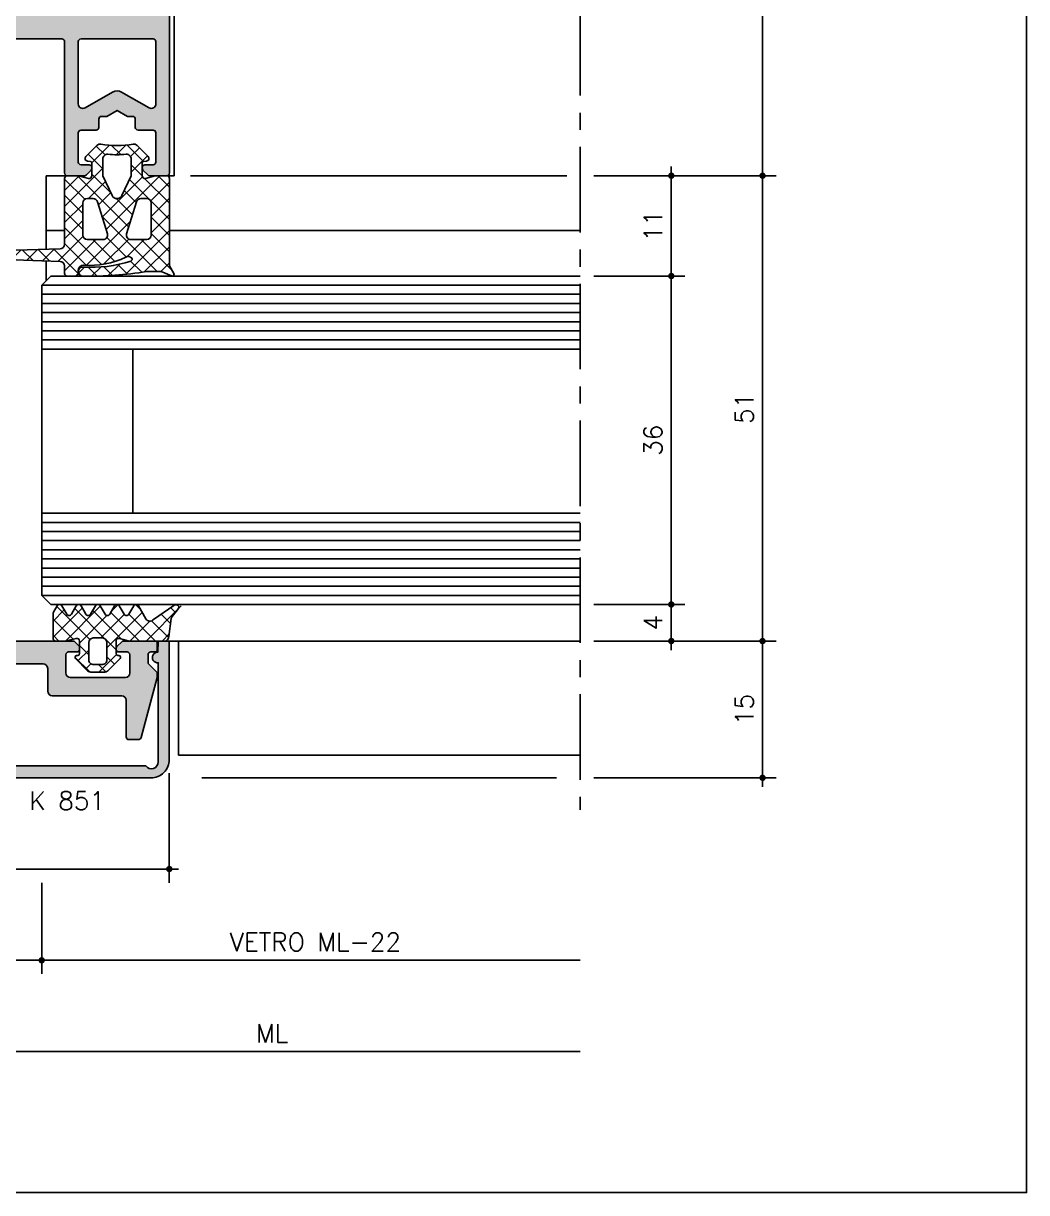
# Model space of a CAD drawing. Extents: x 0 to 4131, y -1600 to 527.
# Drawn here: x 560.1 to 670, y 0 to 128.2 of the extents above; entities that cross this region are included whole.
import ezdxf

# ---------------------------------------------------------------- set-up
doc = ezdxf.new("R2010")
doc.units = 0
doc.header["$LTSCALE"] = 7.5
doc.header["$MEASUREMENT"] = 0
doc.linetypes.add('CENTER', pattern=[2, 1.25, -0.25, 0.25, -0.25])
doc.layers.get('0').update_dxf_attribs({"linetype": 'CONTINUOUS'})
doc.layers.get('DEFPOINTS').update_dxf_attribs({"linetype": 'CONTINUOUS'})
for name, color, linetype in [('ASSI', 1, 'CENTER'), ('FILL', 8, 'CONTINUOUS'), ('FINE', 7, 'CONTINUOUS'), ('GOMMA', 3, 'CONTINUOUS'), ('GROSSA', 4, 'CONTINUOUS'), ('MARCHIO', 7, 'CONTINUOUS'), ('QUOTE', 254, 'CONTINUOUS'), ('TRATTEGGI', 140, 'CONTINUOUS'), ('VETRO', 6, 'CONTINUOUS')]:
    doc.layers.add(name, color=color, linetype=linetype)
doc.styles.get("Standard").update_dxf_attribs({"font": 'romans.shx'})
doc.dimstyles.new('FRECCIA_1-1', dxfattribs={"dimtxt": 2, "dimasz": 2.5, "dimexe": 1.5, "dimexo": 1.5, "dimgap": 1, "dimtad": 3, "dimdsep": 46, "dimtxsty": 'Standard', "dimcen": 0, "dimclrt": 2, "dimaunit": 1, "dimadec": 0, "dimazin": 0, "dimtfac": 0.7, "dimtmove": 0, "dimatfit": 3, "dimfxl": 1, "dimtolj": 2, "dimarcsym": 0})
doc.dimstyles.new('SCALA_1-1$0', dxfattribs={"dimtxt": 2, "dimasz": 1, "dimexe": 1.5, "dimexo": 1.5, "dimgap": 1, "dimtad": 3, "dimdsep": 46, "dimtxsty": 'Standard', "dimblk1": 'PUNTO', "dimblk2": 'PUNTO', "dimsah": 1, "dimcen": 0.09, "dimclrt": 2, "dimadec": 0, "dimazin": 0, "dimtfac": 0.7, "dimtmove": 0, "dimatfit": 3, "dimldrblk": 'PUNTO', "dimfxl": 1, "dimtolj": 2, "dimarcsym": 0})
pattern_1 = [(45, (460, 0), (-0.8838835, 0.8838835), []), (135, (460, 0), (-0.8838835, -0.8838835), [])]

# ---------------------------------------------------------------- blocks, each defined once
blk = doc.blocks.new('PUNTO')
blk.add_line((-1, 0), (1, 0))
at = {"const_width": 0.35}
blk.add_lwpolyline([(-0.175, 0, 1), (0.175, 0, 1)], format="xyb", close=True, dxfattribs=at)
blk = doc.blocks.new('*D55')
at = {"layer": 'DEFPOINTS', "color": 0, "transparency": 16777216}
for p in [(621.06, 100.47), (621.06, 64.47), (631.06, 64.47)]:
    blk.add_point(p, dxfattribs=at)
at = {"layer": 'QUOTE', "color": 0, "lineweight": -2, "transparency": 16777216}
for p, q in [((622.56, 100.47), (632.56, 100.47)), ((631.06, 99.47), (631.06, 65.47)), ((622.56, 64.47), (632.56, 64.47))]:
    blk.add_line(p, q, dxfattribs=at)
for p, rotation in [((631.06, 100.47), 90), ((631.06, 64.47), 270)]:
    blk.add_blockref('PUNTO', p, dxfattribs=dict(at, rotation=rotation))
at = {"layer": 'QUOTE', "color": 2, "transparency": 16777216, "insert": (629.06, 82.47), "char_height": 2, "attachment_point": 5, "rotation": 90}
blk.add_mtext('\\A2;36', dxfattribs=at)
blk = doc.blocks.new('*D56')
at = {"layer": 'DEFPOINTS', "color": 0, "transparency": 16777216}
for p in [(621.06, 60.46), (621.06, 45.47), (641.06, 45.47)]:
    blk.add_point(p, dxfattribs=at)
at = {"layer": 'QUOTE', "color": 0, "lineweight": -2, "transparency": 16777216}
for p, q in [((622.56, 60.46), (642.56, 60.46)), ((641.06, 59.46), (641.06, 46.47)), ((622.56, 45.47), (642.56, 45.47))]:
    blk.add_line(p, q, dxfattribs=at)
for p, rotation in [((641.06, 60.46), 90), ((641.06, 45.47), 270)]:
    blk.add_blockref('PUNTO', p, dxfattribs=dict(at, rotation=rotation))
at = {"layer": 'QUOTE', "color": 2, "transparency": 16777216, "insert": (639.06, 52.96), "char_height": 2, "attachment_point": 5, "rotation": 90}
blk.add_mtext('\\A2;15', dxfattribs=at)
blk = doc.blocks.new('*D57')
at = {"layer": 'DEFPOINTS', "color": 0, "transparency": 16777216}
for p in [(621.06, 64.47), (621.06, 60.46), (631.06, 60.46)]:
    blk.add_point(p, dxfattribs=at)
at = {"layer": 'QUOTE', "color": 0, "lineweight": -2, "transparency": 16777216}
for p, q in [((622.56, 64.47), (632.56, 64.47)), ((631.06, 63.47), (631.06, 61.46)), ((622.56, 60.46), (632.56, 60.46))]:
    blk.add_line(p, q, dxfattribs=at)
for p, rotation in [((631.06, 64.47), 90), ((631.06, 60.46), 270)]:
    blk.add_blockref('PUNTO', p, dxfattribs=dict(at, rotation=rotation))
at = {"layer": 'QUOTE', "color": 2, "transparency": 16777216, "insert": (629.06, 62.47), "char_height": 2, "attachment_point": 5, "rotation": 90}
blk.add_mtext('\\A2;4', dxfattribs=at)
blk = doc.blocks.new('*D58')
at = {"layer": 'DEFPOINTS', "color": 0, "transparency": 16777216}
for p in [(621.06, 111.47), (641.06, 111.47), (621.06, 60.46)]:
    blk.add_point(p, dxfattribs=at)
at = {"layer": 'QUOTE', "color": 0, "lineweight": -2, "transparency": 16777216}
for p, q in [((622.56, 111.47), (642.56, 111.47)), ((641.06, 61.46), (641.06, 110.47)), ((622.56, 60.46), (642.56, 60.46))]:
    blk.add_line(p, q, dxfattribs=at)
for p, rotation in [((641.06, 111.47), 90), ((641.06, 60.46), 270)]:
    blk.add_blockref('PUNTO', p, dxfattribs=dict(at, rotation=rotation))
at = {"layer": 'QUOTE', "color": 2, "transparency": 16777216, "insert": (639.06, 85.97), "char_height": 2, "attachment_point": 5, "rotation": 90}
blk.add_mtext('\\A2;51', dxfattribs=at)
blk = doc.blocks.new('*D59')
at = {"layer": 'DEFPOINTS', "color": 0, "transparency": 16777216}
for p in [(621.06, 111.47), (631.06, 111.47), (621.06, 100.47)]:
    blk.add_point(p, dxfattribs=at)
at = {"layer": 'QUOTE', "color": 0, "lineweight": -2, "transparency": 16777216}
for p, q in [((622.56, 111.47), (632.56, 111.47)), ((631.06, 101.47), (631.06, 110.47)), ((622.56, 100.47), (632.56, 100.47))]:
    blk.add_line(p, q, dxfattribs=at)
for p, rotation in [((631.06, 111.47), 90), ((631.06, 100.47), 270)]:
    blk.add_blockref('PUNTO', p, dxfattribs=dict(at, rotation=rotation))
at = {"layer": 'QUOTE', "color": 2, "transparency": 16777216, "insert": (629.06, 105.97), "char_height": 2, "attachment_point": 5, "rotation": 90}
blk.add_mtext('\\A2;11', dxfattribs=at)
blk = doc.blocks.new('*D60')
at = {"layer": 'DEFPOINTS', "color": 0, "transparency": 16777216}
for p in [(526.02, 47.46), (576.04, 47.47), (526.02, 35.47)]:
    blk.add_point(p, dxfattribs=at)
at = {"layer": 'QUOTE', "color": 0, "lineweight": -2, "transparency": 16777216}
for p, q in [((526.02, 45.96), (526.02, 33.97)), ((576.04, 45.97), (576.04, 33.97)), ((575.04, 35.47), (527.02, 35.47))]:
    blk.add_line(p, q, dxfattribs=at)
at = {"layer": 'QUOTE', "color": 0, "lineweight": -2, "transparency": 16777216, "rotation": 180}
blk.add_blockref('PUNTO', (526.02, 35.47), dxfattribs=at)
at = {"layer": 'QUOTE', "color": 0, "lineweight": -2, "transparency": 16777216}
blk.add_blockref('PUNTO', (576.04, 35.47), dxfattribs=at)
at = {"layer": 'QUOTE', "color": 2, "transparency": 16777216, "insert": (551.03, 37.47), "char_height": 2, "attachment_point": 5}
blk.add_mtext('\\A2;50', dxfattribs=at)
blk = doc.blocks.new('*D61')
at = {"layer": 'DEFPOINTS', "color": 0, "transparency": 16777216}
for p in [(540.06, 35.47), (562.06, 35.47), (540.06, 25.47)]:
    blk.add_point(p, dxfattribs=at)
at = {"layer": 'QUOTE', "color": 0, "lineweight": -2, "transparency": 16777216}
for p, q in [((540.06, 33.97), (540.06, 23.97)), ((562.06, 33.97), (562.06, 23.97)), ((561.06, 25.47), (541.06, 25.47))]:
    blk.add_line(p, q, dxfattribs=at)
at = {"layer": 'QUOTE', "color": 0, "lineweight": -2, "transparency": 16777216, "rotation": 180}
blk.add_blockref('PUNTO', (540.06, 25.47), dxfattribs=at)
at = {"layer": 'QUOTE', "color": 0, "lineweight": -2, "transparency": 16777216}
blk.add_blockref('PUNTO', (562.06, 25.47), dxfattribs=at)
at = {"layer": 'QUOTE', "color": 2, "transparency": 16777216, "insert": (551.06, 27.47), "char_height": 2, "attachment_point": 5}
blk.add_mtext('\\A2;22', dxfattribs=at)
blk = doc.blocks.new('*D62')
at = {"layer": 'DEFPOINTS', "color": 0, "transparency": 16777216}
for p in [(621.06, 47.96), (562.06, 35.47), (621.06, 25.47)]:
    blk.add_point(p, dxfattribs=at)
at = {"layer": 'QUOTE', "color": 0, "lineweight": -2, "transparency": 16777216}
for p, q in [((562.06, 33.97), (562.06, 23.97)), ((563.06, 25.47), (621.06, 25.47))]:
    blk.add_line(p, q, dxfattribs=at)
at = {"layer": 'QUOTE', "color": 0, "lineweight": -2, "transparency": 16777216, "rotation": 180}
blk.add_blockref('PUNTO', (562.06, 25.47), dxfattribs=at)
at = {"layer": 'QUOTE', "color": 2, "transparency": 16777216, "insert": (592.06, 27.47), "char_height": 2, "attachment_point": 5}
blk.add_mtext('\\A2;VETRO ML-22', dxfattribs=at)
blk = doc.blocks.new('_None')
blk = doc.blocks.new('*D64')
at = {"layer": 'DEFPOINTS', "color": 0, "transparency": 16777216}
for p in [(621.06, 47.96), (551.06, 25.47), (551.06, 15.47)]:
    blk.add_point(p, dxfattribs=at)
at = {"layer": 'QUOTE', "color": 0, "lineweight": -2, "transparency": 16777216}
for p, q in [((551.06, 23.97), (551.06, 13.97)), ((621.06, 15.47), (553.56, 15.47))]:
    blk.add_line(p, q, dxfattribs=at)
at = {"layer": 'QUOTE', "color": 0, "transparency": 16777216}
blk.add_solid([(553.56, 15.88), (553.56, 15.05), (551.06, 15.47)], dxfattribs=at)
at = {"layer": 'QUOTE', "color": 2, "transparency": 16777216, "insert": (587.31, 17.47), "char_height": 2, "attachment_point": 5}
blk.add_mtext('\\A2;ML', dxfattribs=at)
blk = doc.blocks.new('*D66')
at = {"layer": 'DEFPOINTS', "color": 0, "transparency": 16777216}
for p in [(621.06, 216.47), (622.56, 111.47), (641.06, 111.47)]:
    blk.add_point(p, dxfattribs=at)
at = {"layer": 'QUOTE', "color": 0, "lineweight": -2, "transparency": 16777216}
for p, q in [((622.56, 216.47), (642.56, 216.47)), ((641.06, 215.47), (641.06, 112.47)), ((624.06, 111.47), (642.56, 111.47))]:
    blk.add_line(p, q, dxfattribs=at)
for p, rotation in [((641.06, 216.47), 90), ((641.06, 111.47), 270)]:
    blk.add_blockref('PUNTO', p, dxfattribs=dict(at, rotation=rotation))
at = {"layer": 'QUOTE', "color": 2, "transparency": 16777216, "insert": (639.06, 163.97), "char_height": 2, "attachment_point": 5, "rotation": 90}
blk.add_mtext('\\A2;105', dxfattribs=at)

msp = doc.modelspace()

# ---------------------------------------------------------------- hatches: boundary and pattern name
at = {"layer": 'FILL'}
h = msp.add_hatch(color=253, dxfattribs=at)
h.paths.add_polyline_path([(526.0701, 111.7675, 0.41421356), (526.3701, 111.4675), (528.2458, 111.4675, 0.19891237), (528.458, 111.5554), (528.9822, 112.0796, 0.19891237), (529.0701, 112.2918), (529.0701, 112.3675, 0.41421356), (528.7701, 112.6675), (527.8701, 112.6675, -0.41421356), (527.5701, 112.9675), (527.5701, 116.1675, -0.41421356), (527.8701, 116.4675), (529.5201, 116.4675, 0.41421356), (529.8201, 116.7675), (529.8201, 117.6675, -0.41421356), (530.1201, 117.9675), (530.6861, 117.9675), (531.8201, 118.6222), (532.9541, 117.9675), (533.5201, 117.9675, -0.41421356), (533.8201, 117.6675), (533.8201, 116.7675, 0.41421356), (534.1201, 116.4675), (535.7701, 116.4675, -0.41421356), (536.0701, 116.1675), (536.0701, 112.9675, -0.41421356), (535.7701, 112.6675), (534.8701, 112.6675, 0.41421356), (534.5701, 112.3675), (534.5701, 112.2918, 0.19891237), (534.658, 112.0796), (535.1822, 111.5554, 0.19891237), (535.3944, 111.4675), (537.2701, 111.4675, 0.41421356), (537.5701, 111.7675), (537.5701, 126.1675, -0.41421356), (537.8701, 126.4675), (545.2701, 126.4675, -0.41421356), (545.5701, 126.1675), (545.5701, 111.7675, 0.41421356), (545.8701, 111.4675), (546.4701, 111.4675, -0.41421356), (546.7701, 111.1675), (546.7701, 110.5192, -0.33945426), (546.5477, 110.2295), (545.7924, 110.0271, 0.33945426), (545.5701, 109.7373), (545.5701, 91.7675, 0.41421356), (545.8701, 91.4675), (547.0458, 91.4675, 0.19891237), (547.258, 91.5554), (547.7822, 92.0796, 0.19891237), (547.8701, 92.2918), (547.8701, 92.3675, 0.41421356), (547.5701, 92.6675), (547.0701, 92.6675, -0.41421356), (546.7701, 92.9675), (546.7701, 93.9364, -0.26794919), (546.9201, 94.1962), (549.0144, 95.409, 0.26723992), (549.1637, 95.6684), (549.1637, 96.5625), (548.8637, 96.8625), (549.1637, 97.1625), (549.1637, 98.1525), (548.8637, 98.4525), (549.1637, 98.7525), (549.1637, 99.7425), (548.8637, 100.0425), (549.1637, 100.3425), (549.1637, 101.3325), (548.8637, 101.6325), (549.1637, 101.9325), (549.1637, 102.9225), (548.8637, 103.2225), (549.1637, 103.5225), (549.1637, 104.5125), (548.8637, 104.8125), (549.1637, 105.1125), (549.1637, 106.1025), (548.8637, 106.4025), (549.1637, 106.7025), (549.1637, 107.5675, -0.41421356), (551.0637, 109.4675), (551.0637, 112.9675), (547.5701, 112.9675, -0.41421356), (547.0701, 113.4675), (547.0701, 126.1675, -0.41421356), (547.3701, 126.4675), (551.0637, 126.4675), (551.0637, 129.8675), (528.9701, 129.8675, -0.41421356), (528.6701, 130.1675), (528.6701, 167.481), (526.0701, 168.9821)])
h.paths.add_polyline_path([(527.8701, 126.4675), (535.7701, 126.4675, -0.41421356), (536.0701, 126.1675), (536.0701, 119.3439, -0.57735027), (535.3201, 118.9109), (532.3201, 120.6429, 0.26794919), (531.3201, 120.6429), (528.3201, 118.9109, -0.57735027), (527.5701, 119.3439), (527.5701, 126.1675, -0.41421356)], flags=16)
h.paths.add_polyline_path([(551.0637, 129.8675), (551.0637, 126.4675), (554.7701, 126.4675, -0.41421356), (555.0701, 126.1675), (555.0701, 113.4675, -0.41421356), (554.5701, 112.9675), (551.0637, 112.9675), (551.0637, 109.4675, -0.42485502), (552.9624, 107.4987), (553.2637, 107.1975), (552.9637, 106.8975), (552.9637, 105.9075), (553.2637, 105.6075), (552.9637, 105.3075), (552.9637, 104.3175), (553.2637, 104.0175), (552.9637, 103.7175), (552.9637, 102.7275), (553.2637, 102.4275), (552.9637, 102.1275), (552.9637, 101.1375), (553.2637, 100.8375), (552.9637, 100.5375), (552.9637, 99.5475), (553.2637, 99.2475), (552.9637, 98.9475), (552.9637, 97.9575), (553.2637, 97.6575), (552.9637, 97.3575), (552.9637, 96.3633), (553.2637, 96.0633), (552.9637, 95.7633), (552.9637, 95.6684, 0.26794919), (553.1137, 95.4086), (555.2194, 94.1966, -0.26865951), (555.3701, 93.9364), (555.3701, 92.9675, -0.41421356), (555.0701, 92.6675), (554.5701, 92.6675, 0.41421356), (554.2701, 92.3675), (554.2701, 92.2918, 0.19891237), (554.358, 92.0796), (554.8822, 91.5554, 0.19891237), (555.0944, 91.4675), (556.2701, 91.4675, 0.41421356), (556.5701, 91.7675), (556.5701, 109.7373, 0.33945426), (556.3477, 110.0271), (555.5924, 110.2295, -0.33945426), (555.3701, 110.5192), (555.3701, 110.6675), (555.3701, 111.1675, -0.41421356), (555.6701, 111.4675), (556.2701, 111.4675, 0.41421356), (556.5701, 111.7675), (556.5701, 126.1675, -0.41421356), (556.8701, 126.4675), (564.2701, 126.4675, -0.41421356), (564.5701, 126.1675), (564.5701, 111.7675, 0.41421356), (564.8701, 111.4675), (566.7458, 111.4675, 0.19891237), (566.958, 111.5554), (567.4822, 112.0796, 0.19891237), (567.5701, 112.2918), (567.5701, 112.3675, 0.41421356), (567.2701, 112.6675), (566.3701, 112.6675, -0.41421356), (566.0701, 112.9675), (566.0701, 116.1675, -0.41421356), (566.3701, 116.4675), (568.0201, 116.4675, 0.41421356), (568.3201, 116.7675), (568.3201, 117.6675, -0.41421356), (568.6201, 117.9675), (569.1861, 117.9675), (570.3201, 118.6222), (571.4541, 117.9675), (572.0201, 117.9675, -0.41421356), (572.3201, 117.6675), (572.3201, 116.7675, 0.41421356), (572.6201, 116.4675), (574.2701, 116.4675, -0.41421356), (574.5701, 116.1675), (574.5701, 112.9675, -0.41421356), (574.2701, 112.6675), (573.3701, 112.6675, 0.41421356), (573.0701, 112.3675), (573.0701, 112.2918, 0.19891237), (573.158, 112.0796), (573.6822, 111.5554, 0.19891237), (573.8944, 111.4675), (575.7701, 111.4675, 0.41421356), (576.0701, 111.7675), (576.0701, 167.481), (573.4701, 168.9821), (573.4701, 130.1675, -0.41421356), (573.1701, 129.8675)])
h.paths.add_polyline_path([(566.3701, 126.4675), (574.2701, 126.4675, -0.41421356), (574.5701, 126.1675), (574.5701, 119.3439, -0.57735027), (573.8201, 118.9109), (570.8201, 120.6429, 0.26794919), (569.8201, 120.6429), (566.8201, 118.9109, -0.57735027), (566.0701, 119.3439), (566.0701, 126.1675, -0.41421356)], flags=16)
h.paths.add_polyline_path([(573.4701, 171.1821), (576.0701, 169.681), (576.0701, 215.4675, 0.41421356), (575.0701, 216.4675), (551.0637, 216.4675), (551.0637, 210.4675), (573.1701, 210.4675, -0.41421356), (573.4701, 210.1675)])
h.paths.add_polyline_path([(526.0701, 171.1821), (528.6701, 169.681), (528.6701, 210.1675, -0.41421356), (528.9701, 210.4675), (551.0637, 210.4675), (551.0637, 216.4675), (527.0701, 216.4675, 0.41421356), (526.0701, 215.4675)])
h = msp.add_hatch(dxfattribs=at)
h.set_pattern_fill('ANSI37', color=137, scale=10, style=0)
h.set_pattern_definition(pattern_1)
h.paths.add_polyline_path([(566.663, 101.6675, 0.41421356), (566.063, 101.0675), (566.063, 100.7675, -0.41421356), (565.763, 100.4675), (564.863, 100.4675, -0.41421356), (564.563, 100.7675), (564.563, 101.5826, 0.4052433), (564.0784, 102.0824), (558.0477, 102.2677, -0.96973923), (558.0477, 103.2673), (564.0784, 103.4526, 0.4052433), (564.563, 103.9524), (564.563, 111.1675, -0.41421356), (564.863, 111.4675), (566.1039, 111.4675), (567.1854, 111.1777, 0.49314543), (567.563, 111.4675), (567.563, 112.8451, 0.38887873), (567.3805, 113.0443), (567.0857, 113.0701, -0.63707026), (566.8997, 113.5811), (568.108, 114.7894, -0.24541991), (568.5497, 114.928, 0.08886044), (572.0763, 114.928, -0.24541991), (572.518, 114.7894), (573.7263, 113.5811, -0.63707026), (573.5403, 113.0701), (573.2456, 113.0443, 0.38887873), (573.063, 112.8451), (573.063, 111.4675, 0.49314543), (573.4407, 111.1777), (574.484, 111.4573, -0.06554346), (574.5616, 111.4675), (575.763, 111.4675, -0.41421356), (576.063, 111.1675), (576.063, 101.605), (576.5372, 100.7659, -0.71951495), (576.2834, 100.484), (575.1702, 100.9675), (573.5555, 100.9675, -0.04380891), (566.5972, 100.4627, -1.01146877), (566.5707, 101.4622, 0.09779405), (571.8373, 102.1106, 0.52267034), (571.9323, 102.425, 0.38653613), (571.2687, 102.5343, -0.12867763)])
h.paths.add_polyline_path([(569.2592, 105.1153), (568.1764, 108.6153, 0.32883045), (567.6988, 108.9675), (567.063, 108.9675, 0.41421356), (566.563, 108.4675), (566.563, 104.9675, 0.41421356), (567.063, 104.4675), (568.7815, 104.4675, 0.5050829)], flags=16)
h.paths.add_polyline_path([(571.8445, 104.4675), (573.563, 104.4675, 0.41421356), (574.063, 104.9675), (574.063, 108.4675, 0.41421356), (573.563, 108.9675), (572.9273, 108.9675, 0.32883045), (572.4496, 108.6153), (571.3669, 105.1153, 0.5050829)], flags=16)
h.paths.add_polyline_path([(570.8568, 109.3097), (571.863, 111.4675), (571.863, 113.3189, 0.44100912), (571.3178, 113.8169, -0.04533687), (569.3083, 113.8169, 0.44100912), (568.763, 113.3189), (568.763, 111.4675), (569.7692, 109.3097, 0.63707026)], flags=16)
h = msp.add_hatch(dxfattribs=at)
h.set_pattern_fill('ANSI37', color=137, scale=10, style=0)
h.set_pattern_definition(pattern_1)
h.paths.add_polyline_path([(564.7865, 60.4729, -0.03997751), (564.6592, 60.4627), (563.6075, 60.4627, -0.41421356), (563.3075, 60.7627), (563.3075, 63.4714, -0.1316525), (563.3477, 63.6214), (563.7468, 64.3127, -0.57735027), (564.2664, 64.3127), (564.797, 63.3936, 0.57735027), (565.3166, 63.3936), (565.8472, 64.3127, -0.57735027), (566.3668, 64.3127), (566.8975, 63.3936, 0.57735027), (567.4171, 63.3936), (567.9477, 64.3127, -0.57735027), (568.4673, 64.3127), (568.9979, 63.3936, 0.57735027), (569.5175, 63.3936), (570.0481, 64.3127, -0.57735027), (570.5678, 64.3127), (571.0984, 63.3936, 0.57735027), (571.618, 63.3936), (572.1486, 64.3127, -0.57735027), (572.6682, 64.3127), (573.4877, 62.8933, 0.52200513), (574.3052, 62.8236), (576.8312, 64.5831, -0.87697646), (577.3329, 64.2635), (576.7974, 63.7057, 0.07546706), (576.2438, 62.9433), (576.0075, 60.9627, -0.41421356), (575.5075, 60.4627), (571.6666, 60.4627), (570.5851, 60.7524, 0.49314543), (570.2075, 60.4627), (570.2075, 59.699, 0.05088627), (570.2013, 59.6384), (570.2013, 59.5627, 0.05088627), (570.2075, 59.5021), (570.2075, 59.0851, 0.38887873), (570.3901, 58.8858), (570.5249, 58.874, -0.63707026), (570.6489, 58.5334), (569.3246, 57.2091, -0.19891237), (568.9711, 57.0627), (567.4439, 57.0627, -0.19891237), (567.0903, 57.2091), (565.7661, 58.5334, -0.63707026), (565.8901, 58.874), (566.0249, 58.8858, 0.38887873), (566.2075, 59.0851), (566.2075, 59.5021, 0.05088627), (566.2137, 59.5627), (566.2137, 59.7384, 0.05088627), (566.2075, 59.799), (566.2075, 60.4627, 0.49314543), (565.8298, 60.7524)])
h.paths.add_polyline_path([(567.2075, 60.2957), (567.2075, 58.3941, 0.44100912), (567.7527, 57.8962), (568.6622, 57.8962, 0.44100912), (569.2075, 58.3941), (569.2075, 60.2957, 0.41421356), (568.7075, 60.7957), (567.7075, 60.7957, 0.41421356)], flags=16)
h = msp.add_hatch(color=253, dxfattribs=at)
h.paths.add_polyline_path([(570.8137, 54.4627, -0.41421356), (571.3137, 53.9627), (571.3137, 49.9627, 0.41421356), (571.6137, 49.6627), (572.6614, 49.6627, 0.33945426), (572.9512, 49.885), (574.7137, 56.4627), (574.7137, 57.0178), (573.7137, 58.0178), (573.7137, 58.9627, -0.41421356), (574.0137, 59.2627), (574.5637, 59.2627, 0.41421356), (574.7137, 59.4127), (574.7137, 60.3127, 0.41421356), (574.5637, 60.4627), (571.0379, 60.4627, 0.19891237), (570.8258, 60.3748), (570.3015, 59.8505, 0.23202478), (570.2161, 59.6005, 0.45178835), (570.5137, 59.2627), (571.4137, 59.2627, -0.41421356), (571.7137, 58.9627), (571.7137, 56.9627, -0.41421356), (571.2137, 56.4627), (565.2137, 56.4627, -0.41421356), (564.7137, 56.9627), (564.7137, 58.9627, -0.41421356), (565.0137, 59.2627), (565.9137, 59.2627, 0.35582724), (566.2075, 59.5021), (566.2075, 59.799, 0.1465428), (566.1258, 59.9505), (565.7015, 60.3748, 0.19891237), (565.4894, 60.4627), (564.6592, 60.4627, -0.00010751), (564.6589, 60.4627), (551.0637, 60.4627), (551.0637, 58.2627), (551.3637, 57.9627), (562.2137, 57.9627, -0.41421356), (562.7137, 57.4627), (562.7137, 54.9627, 0.41421356), (563.2137, 54.4627)])
h.paths.add_polyline_path([(550.7637, 57.9627), (551.0637, 58.2627), (551.0637, 60.4627), (537.4685, 60.4627, -0.00010751), (537.4681, 60.4627), (536.6379, 60.4627, 0.19891237), (536.4258, 60.3748), (536.0015, 59.9505, 0.1465428), (535.9199, 59.799), (535.9199, 59.5021, 0.35582724), (536.2137, 59.2627), (537.1137, 59.2627, -0.41421356), (537.4137, 58.9627), (537.4137, 56.9627, -0.41421356), (536.9137, 56.4627), (530.926, 56.4627, -0.41421356), (530.426, 56.9627), (530.426, 58.9627, -0.41421356), (530.726, 59.2627), (531.626, 59.2627, 0.35582724), (531.9199, 59.5021), (531.9199, 59.699, 0.1465428), (531.8382, 59.8505), (531.3139, 60.3748, 0.19891237), (531.1018, 60.4627), (527.576, 60.4627, 0.41421356), (527.426, 60.3127), (527.426, 59.4127, 0.41421356), (527.576, 59.2627), (528.126, 59.2627, -0.41421356), (528.426, 58.9627), (528.426, 58.0178), (527.426, 57.0178), (527.426, 56.4627), (529.1488, 50.0333, 0.33945426), (529.6318, 49.6627), (530.526, 49.6627, 0.41421356), (530.826, 49.9627), (530.826, 53.9627, -0.41421356), (531.326, 54.4627), (538.9137, 54.4627, 0.41421356), (539.4137, 54.9627), (539.4137, 57.4627, -0.41421356), (539.9137, 57.9627)])
h.paths.add_polyline_path([(528.5785, 46.7656, -0.72075922), (527.2285, 47.2156), (527.2168, 58.0842, 1.07550671), (527.2585, 59.2466), (527.2137, 60.4627), (526.0145, 60.4627), (526.0201, 47.4645, 0.41406438), (528.0201, 45.4656), (551.0637, 45.4656), (551.0637, 46.7656)])
h.paths.add_polyline_path([(574.0367, 45.4656, 0.41428118), (576.0367, 47.466), (576.0342, 60.4627), (574.835, 60.4627), (574.791, 59.2465, 1.07550671), (574.8336, 58.0842), (574.8285, 47.2156, -0.72075922), (573.4785, 46.7656), (551.0637, 46.7656), (551.0637, 45.4656)])

# ---------------------------------------------------------------- linework, layer by layer
at = {"layer": 'ASSI'}
msp.add_line((621.0637, 219.6238), (621.0637, 41.9565), dxfattribs=at)
at = {"layer": 'FINE'}
for p, q in [((562.5637, 103.406), (562.5637, 111.4675)), ((562.5637, 111.4675), (564.863, 111.4675)), ((562.5637, 105.4675), (564.563, 105.4675)), ((576.063, 105.4675), (621.0637, 105.4675)), ((621.0637, 60.4627), (576.0776, 60.4627))]:
    msp.add_line(p, q, dxfattribs=at)
for points in [[(575.7637, 111.4675), (576.5643, 111.4675), (576.564, 167.1959)], [(562.5637, 99.9675), (562.5637, 102.1289)], [(621.0637, 47.9627), (577.0637, 47.9627), (577.0637, 60.4627)]]:
    msp.add_lwpolyline(points, dxfattribs=at)
at = {"layer": 'GOMMA'}
msp.add_lwpolyline([(558.0477, 103.2673), (564.0784, 103.4526, 0.4052433), (564.563, 103.9524), (564.563, 111.1675, -0.41421356), (564.863, 111.4675), (566.1039, 111.4675), (567.1854, 111.1777, 0.49314543), (567.563, 111.4675), (567.563, 112.8451, 0.38887873), (567.3805, 113.0443), (567.0857, 113.0701, -0.63707026), (566.8997, 113.5811), (568.108, 114.7894, -0.24541991), (568.5497, 114.928, 0.08886044), (572.0763, 114.928, -0.24541991), (572.518, 114.7894), (573.7263, 113.5811, -0.63707026), (573.5403, 113.0701), (573.2456, 113.0443, 0.38887873), (573.063, 112.8451), (573.063, 111.4675, 0.49314543), (573.4407, 111.1777), (574.484, 111.4573, -0.06554346), (574.5616, 111.4675), (575.763, 111.4675, -0.41421356), (576.063, 111.1675), (576.063, 101.605), (576.5372, 100.7659, -0.71951495), (576.2834, 100.484), (575.1702, 100.9675), (573.5555, 100.9675, -0.04380891), (566.5972, 100.4627, -1.01146877), (566.5707, 101.4622, 0.09779405), (571.8373, 102.1106, 0.52267034), (571.9323, 102.425, 0.38653613), (571.2687, 102.5343, -0.12867763), (566.663, 101.6675, 0.41421356), (566.063, 101.0675), (566.063, 100.7675, -0.41421356), (565.763, 100.4675), (564.863, 100.4675, -0.41421356), (564.563, 100.7675), (564.563, 101.5826, 0.4052433), (564.0784, 102.0824), (558.0477, 102.2677, -0.96973923)], format="xyb", dxfattribs=at)
for points in [[(571.3178, 113.8169, -0.04533687), (569.3083, 113.8169, 0.44100912), (568.763, 113.3189), (568.763, 111.4675), (569.7692, 109.3097, 0.63707026), (570.8568, 109.3097), (571.863, 111.4675), (571.863, 113.3189, 0.44100912)], [(567.6988, 108.9675), (567.063, 108.9675, 0.41421356), (566.563, 108.4675), (566.563, 104.9675, 0.41421356), (567.063, 104.4675), (568.7815, 104.4675, 0.5050829), (569.2592, 105.1153), (568.1764, 108.6153, 0.32883045)], [(572.9273, 108.9675), (573.563, 108.9675, -0.41421356), (574.063, 108.4675), (574.063, 104.9675, -0.41421356), (573.563, 104.4675), (571.8445, 104.4675, -0.5050829), (571.3669, 105.1153), (572.4496, 108.6153, -0.32883045)], [(563.6075, 60.4627), (564.6589, 60.4627, 0.04008518), (564.7865, 60.4729), (565.8298, 60.7524, -0.49314543), (566.2075, 60.4627), (566.2075, 59.0851, -0.38887873), (566.0249, 58.8858), (565.8901, 58.874, 0.63707026), (565.7661, 58.5334), (567.0903, 57.2091, 0.19891237), (567.4439, 57.0627), (568.9711, 57.0627, 0.19891237), (569.3246, 57.2091), (570.6489, 58.5334, 0.63707026), (570.5249, 58.874), (570.3901, 58.8858, -0.38887873), (570.2075, 59.0851), (570.2075, 60.4627, -0.49314543), (570.5851, 60.7524), (571.6666, 60.4627), (575.5075, 60.4627, 0.41421356), (576.0075, 60.9627), (576.2438, 62.9433, -0.07546706), (576.7974, 63.7057), (577.0555, 64.0258, 0.87697646), (576.5538, 64.3454), (574.3052, 62.8236, -0.52200513), (573.4877, 62.8933), (572.6682, 64.3127, 0.57735027), (572.1486, 64.3127), (571.618, 63.3936, -0.57735027), (571.0984, 63.3936), (570.5678, 64.3127, 0.57735027), (570.0481, 64.3127), (569.5175, 63.3936, -0.57735027), (568.9979, 63.3936), (568.4673, 64.3127, 0.57735027), (567.9477, 64.3127), (567.4171, 63.3936, -0.57735027), (566.8975, 63.3936), (566.3668, 64.3127, 0.57735027), (565.8472, 64.3127), (565.3166, 63.3936, -0.57735027), (564.797, 63.3936), (564.2664, 64.3127, 0.57735027), (563.7468, 64.3127), (563.3477, 63.6214, 0.1316525), (563.3075, 63.4714), (563.3075, 60.7627, 0.41421356)], [(567.2075, 58.3941), (567.2075, 60.2957, -0.41421356), (567.7075, 60.7957), (568.7075, 60.7957, -0.41421356), (569.2075, 60.2957), (569.2075, 58.3941, -0.44100912), (568.6622, 57.8962), (567.7527, 57.8962, -0.44100912)]]:
    msp.add_lwpolyline(points, format="xyb", close=True, dxfattribs=at)
msp.add_arc((566.5783, 100.9623), 0.5, 81.12621, 81.181271, dxfattribs=at)
at = {"layer": 'GROSSA'}
for points in [[(556.8701, 126.4675), (564.2701, 126.4675, -0.41421356), (564.5701, 126.1675), (564.5701, 111.7675, 0.41421356), (564.8701, 111.4675), (566.7458, 111.4675, 0.19891237), (566.958, 111.5554), (567.4822, 112.0796, 0.19891237), (567.5701, 112.2918), (567.5701, 112.3675, 0.41421356), (567.2701, 112.6675), (566.3701, 112.6675, -0.41421356), (566.0701, 112.9675), (566.0701, 116.1675, -0.41421356), (566.3701, 116.4675), (568.0201, 116.4675, 0.41421356), (568.3201, 116.7675), (568.3201, 117.6675, -0.41421356), (568.6201, 117.9675), (569.1861, 117.9675), (570.3201, 118.6222), (571.4541, 117.9675), (572.0201, 117.9675, -0.41421356), (572.3201, 117.6675), (572.3201, 116.7675, 0.41421356), (572.6201, 116.4675), (574.2701, 116.4675, -0.41421356), (574.5701, 116.1675), (574.5701, 112.9675, -0.41421356), (574.2701, 112.6675), (573.3701, 112.6675, 0.41421356), (573.0701, 112.3675), (573.0701, 112.2918, 0.19891237), (573.158, 112.0796), (573.6822, 111.5554, 0.19891237), (573.8944, 111.4675), (575.7701, 111.4675, 0.41421356), (576.0701, 111.7675), (576.0701, 167.481)], [(551.3637, 57.9627), (562.2137, 57.9627, -0.41421356), (562.7137, 57.4627), (562.7137, 54.9627, 0.41421356), (563.2137, 54.4627), (570.8137, 54.4627, -0.41421356), (571.3137, 53.9627), (571.3137, 49.9627, 0.41421356), (571.6137, 49.6627), (572.6614, 49.6627, 0.33945426), (572.9512, 49.885), (574.7137, 56.4627), (574.7137, 57.0178), (573.7137, 58.0178), (573.7137, 58.9627, -0.41421356), (574.0137, 59.2627), (574.5637, 59.2627, 0.41421356), (574.7137, 59.4127), (574.7137, 60.3127, 0.41421356), (574.5637, 60.4627), (571.0379, 60.4627, 0.19891237), (570.8258, 60.3748), (570.3015, 59.8505, 0.19891237), (570.2137, 59.6384), (570.2137, 59.5627, 0.41421356), (570.5137, 59.2627), (571.4137, 59.2627, -0.41421356), (571.7137, 58.9627), (571.7137, 56.9627, -0.41421356), (571.2137, 56.4627), (565.2137, 56.4627, -0.41421356), (564.7137, 56.9627), (564.7137, 58.9627, -0.41421356), (565.0137, 59.2627), (565.9137, 59.2627, 0.41421356), (566.2137, 59.5627), (566.2137, 59.7384, 0.19891237), (566.1258, 59.9505), (565.7015, 60.3748, 0.19891237), (565.4894, 60.4627), (536.6379, 60.4627, 0.19891237)]]:
    msp.add_lwpolyline(points, format="xyb", dxfattribs=at)
for points in [[(569.8201, 120.6429, -0.26794919), (570.8201, 120.6429), (573.8201, 118.9109, 0.57735027), (574.5701, 119.3439), (574.5701, 126.1675, 0.41421356), (574.2701, 126.4675), (566.3701, 126.4675, 0.41421356), (566.0701, 126.1675), (566.0701, 119.3439, 0.57735027), (566.8201, 118.9109)], [(527.2168, 58.0842), (527.2285, 47.2156, 0.72075922), (528.5785, 46.7656), (573.4785, 46.7656, 0.72075922), (574.8285, 47.2156), (574.8336, 58.0842, -1.07550671), (574.791, 59.2465), (574.835, 60.4627), (576.0342, 60.4627), (576.0367, 47.466, -0.41428118), (574.0367, 45.4656), (528.0201, 45.4656, -0.41406438), (526.0201, 47.4645), (526.0145, 60.4627), (527.2137, 60.4627), (527.2585, 59.2466, -1.07550671)]]:
    msp.add_lwpolyline(points, format="xyb", close=True, dxfattribs=at)
at = {"layer": 'MARCHIO'}
msp.add_lwpolyline([(460, 0), (670, 0), (670, 297), (460, 297)], close=True, dxfattribs=at)
at = {"layer": 'QUOTE'}
for p, q in [((619.6227, 111.4675), (578.3616, 111.4675)), ((631.0637, 99.4675), (631.0637, 75.4675)), ((618.469, 45.4656), (579.6031, 45.4656))]:
    msp.add_line(p, q, dxfattribs=at)
at = {"layer": 'TRATTEGGI'}
for p, q in [((562.0637, 99.4675), (621.0637, 99.4675)), ((562.0637, 98.4675), (621.0637, 98.4675)), ((562.0637, 97.4675), (621.0637, 97.4675)), ((562.0637, 96.4675), (621.0637, 96.4675)), ((562.0637, 95.4675), (621.0637, 95.4675)), ((562.0637, 94.4675), (621.0637, 94.4675)), ((562.0637, 93.4675), (621.0637, 93.4675)), ((562.0637, 73.4675), (621.0637, 73.4675)), ((562.0637, 72.4675), (621.0637, 72.4675)), ((562.0637, 71.4675), (621.0637, 71.4675)), ((562.0637, 70.4675), (621.0637, 70.4675)), ((562.0637, 69.4675), (621.0637, 69.4675)), ((562.0637, 68.4675), (621.0637, 68.4675)), ((562.0637, 67.4675), (621.0637, 67.4675)), ((562.0637, 66.4675), (621.0637, 66.4675)), ((562.0637, 65.4675), (621.0637, 65.4675))]:
    msp.add_line(p, q, dxfattribs=at)
at = {"layer": 'VETRO'}
for p, q in [((562.0637, 92.4675), (621.0637, 92.4675)), ((572.0637, 92.4675), (572.0637, 74.4675)), ((562.0637, 74.4675), (621.0637, 74.4675))]:
    msp.add_line(p, q, dxfattribs=at)
msp.add_lwpolyline([(621.0637, 64.4675), (563.0637, 64.4675), (562.0637, 65.4675), (562.0637, 99.4675), (563.0637, 100.4675), (621.0637, 100.4675)], dxfattribs=at)

# ---------------------------------------------------------------- texts
at = {"layer": 'QUOTE', "color": 2}
msp.add_text('K 851', height=2, dxfattribs=at).set_placement((560.6994, 41.9612))

# ---------------------------------------------------------------- dimensions: what is measured, and where the dimension line sits
at = {"layer": 'QUOTE'}
for base, p1, p2, picture, middle in [((641.0637, 111.4675), (621.0637, 216.4675), (622.5637, 111.4675), '*D66', (639.0637, 163.9675)), ((641.0637, 111.4675), (621.0637, 60.4627), (621.0637, 111.4675), '*D58', (639.0637, 85.9651)), ((631.0637, 111.4675), (621.0637, 100.4675), (621.0637, 111.4675), '*D59', (629.0637, 105.9675)), ((631.0637, 64.4675), (621.0637, 100.4675), (621.0637, 64.4675), '*D55', (629.0637, 82.4675)), ((631.0637, 60.4627), (621.0637, 64.4675), (621.0637, 60.4627), '*D57', (629.0637, 62.4651)), ((641.0637, 45.4656), (621.0637, 60.4627), (621.0637, 45.4656), '*D56', (639.0637, 52.9641))]:
    dim = msp.add_linear_dim(base=base, p1=p1, p2=p2, angle=90, dimstyle='SCALA_1-1$0', dxfattribs=at)
    dim.commit()
    dim.dimension.update_dxf_attribs({"geometry": picture, "text_midpoint": middle})
dim = msp.add_linear_dim(base=(526.0201, 35.4656), p1=(576.0367, 47.4651), p2=(526.0201, 47.4645), dimstyle='SCALA_1-1$0', override={"dimdec": 0}, dxfattribs=at)
dim.commit()
dim.dimension.update_dxf_attribs({"geometry": '*D60', "text_midpoint": (551.0284, 37.4656)})
for base, p1, p2, text, dimstyle, override, picture, middle in [((551.0637, 15.4656), (621.0637, 47.9627), (551.0637, 25.4656), 'ML', 'FRECCIA_1-1', {"dimblk1": 'None', "dimsah": 1, "dimse1": 1}, '*D64', (587.3137, 17.4656)), ((621.0637, 25.4656), (562.0637, 35.4656), (621.0637, 47.9627), 'VETRO ML-22', 'SCALA_1-1$0', {"dimblk2": 'None', "dimse2": 1, "dimsd2": 0}, '*D62', (592.0637, 27.4656))]:
    dim = msp.add_linear_dim(base=base, p1=p1, p2=p2, text=text, dimstyle=dimstyle, override=override, dxfattribs=at)
    dim.commit()
    dim.dimension.update_dxf_attribs({"geometry": picture, "text_midpoint": middle})
dim = msp.add_linear_dim(base=(540.0637, 25.4656), p1=(562.0637, 35.4656), p2=(540.0637, 35.4656), dimstyle='SCALA_1-1$0', dxfattribs=at)
dim.commit()
dim.dimension.update_dxf_attribs({"geometry": '*D61', "text_midpoint": (551.0637, 27.4656)})

doc.saveas('drawing.dxf')
